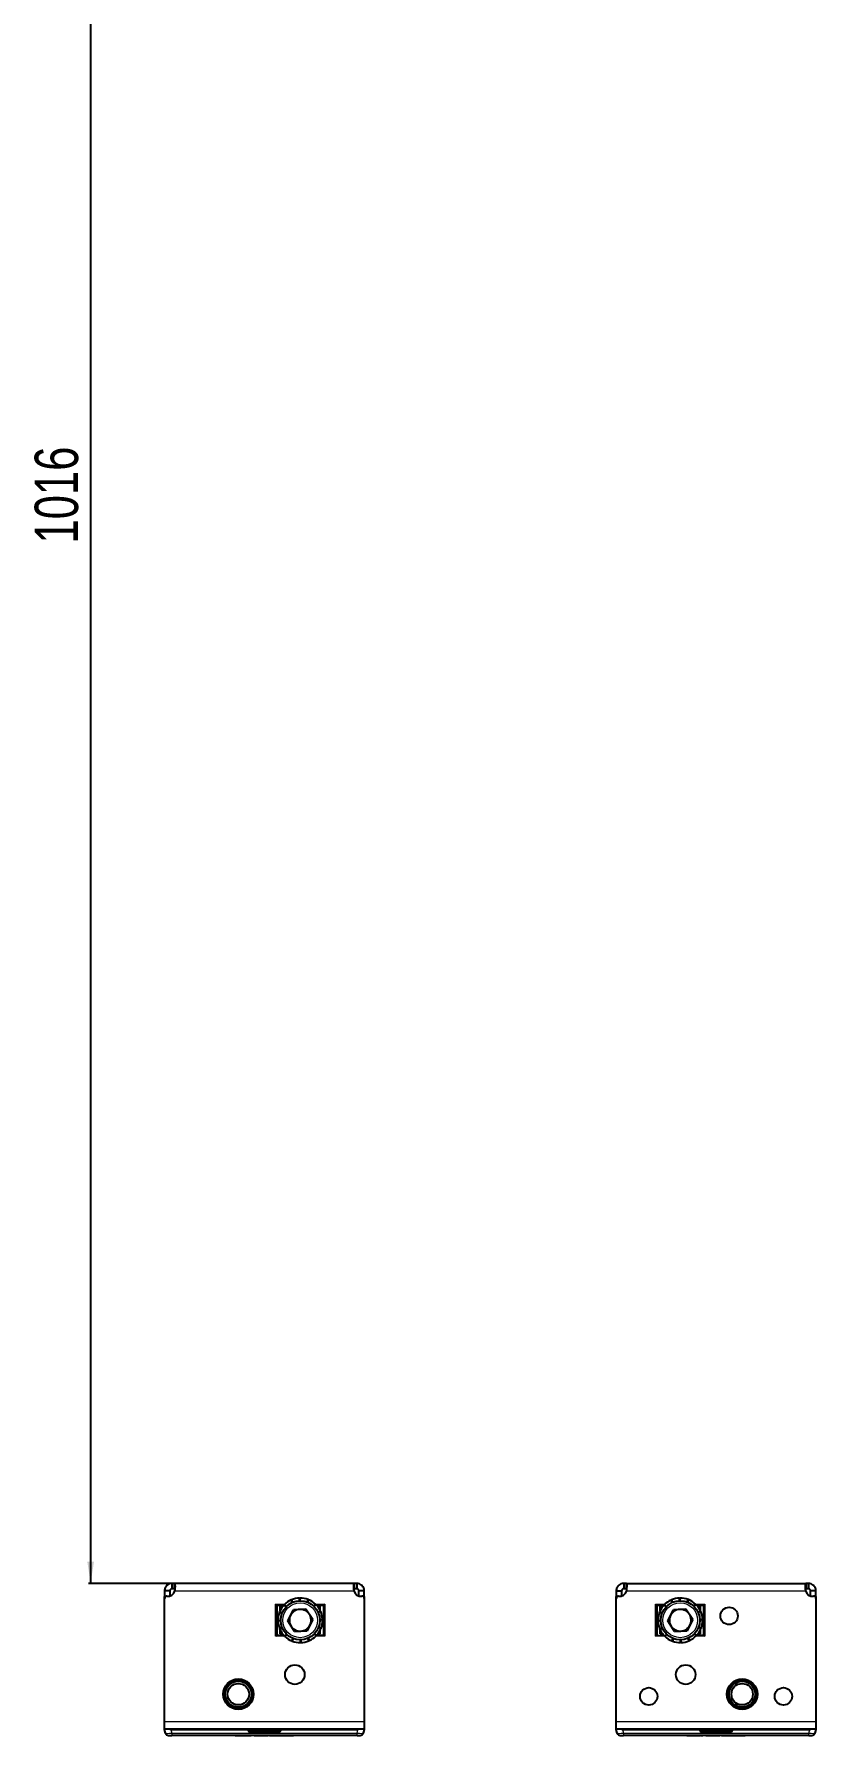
# Model space of a CAD drawing. Header units: millimetres. Extents: x 0 to 2112, y -1008 to 616.
# Drawn here: x 3 to 363, y -1008 to -225 of the extents above; entities that cross this region are included whole.
import ezdxf

# ---------------------------------------------------------------- set-up
doc = ezdxf.new("R2010")
doc.units = ezdxf.units.MM
doc.layers.add('FORMAT', color=7, linetype='Continuous')
doc.styles.add('SLDTEXTSTYLE0', font='TXT', dxfattribs={"width": 0.75})
doc.dimstyles.new('SLDDIMSTYLE0', dxfattribs={"dimtxt": 20, "dimasz": 10, "dimexe": 0, "dimexo": 0.0625, "dimgap": 5, "dimtad": 2, "dimdec": 1, "dimrnd": 1e-09, "dimzin": 12, "dimdsep": 46, "dimtxsty": 'SLDTEXTSTYLE0', "dimsah": 1, "dimcen": 0.09, "dimadec": 0, "dimazin": 3, "dimtfac": 1, "dimtofl": 0, "dimtmove": 0, "dimatfit": 3, "dimfxl": 0, "dimfrac": 2, "dimtolj": 1, "dimtzin": 12, "dimarcsym": 0})

# ---------------------------------------------------------------- blocks, each defined once
blk = doc.blocks.new('_D_6')
at = {"layer": 'FORMAT'}
for p, q in [((67.96, 77.96), (28.38, 77.96)), ((29.38, 77.96), (29.38, -938.04)), ((67.96, -938.04), (28.38, -938.04))]:
    blk.add_line(p, q, dxfattribs=at)
for points in [[(29.38, 77.96), (27.84, 67.96), (30.92, 67.96)], [(29.38, -938.04), (30.92, -928.04), (27.84, -928.04)]]:
    blk.add_solid(points, dxfattribs=at)
at = {"layer": 'FORMAT', "insert": (3.6, -459.59), "char_height": 20, "attachment_point": 1, "rotation": 90, "style": 'SLDTEXTSTYLE0'}
blk.add_mtext('1016', dxfattribs=at)

msp = doc.modelspace()

# ---------------------------------------------------------------- linework, layer by layer
at = {"color": 7, "linetype": 'Continuous', "lineweight": 25}
for p, q in [((66.89, -940.54), (66.89, -938.04)), ((67.97, -938.04), (66.89, -938.04)), ((67.97, -940.54), (67.97, -938.04)), ((150.8, -938.04), (67.97, -938.04)), ((150.8, -938.04), (150.8, -940.54)), ((151.89, -938.04), (150.8, -938.04)), ((151.89, -938.04), (151.89, -940.54)), ((274.89, -938.04), (274.89, -940.54)), ((275.97, -938.04), (274.89, -938.04)), ((275.97, -938.04), (358.8, -938.04)), ((275.97, -938.04), (275.97, -940.54)), ((358.8, -938.04), (358.8, -940.54)), ((359.89, -938.04), (358.8, -938.04)), ((359.89, -938.04), (359.89, -940.54)), ((65.89, -941.54), (63.39, -941.54)), ((63.39, -941.54), (63.39, -944.04)), ((63.39, -944.94), (63.39, -944.04)), ((63.39, -1001.54), (63.39, -944.94)), ((65.89, -941.54), (65.89, -943.82)), ((67.97, -940.54), (66.89, -940.54)), ((122.2, -946.83), (121.69, -945.69)), ((121.92, -945.59), (122.31, -946.78)), ((125.62, -946.04), (125.58, -944.79)), ((125.83, -944.79), (125.75, -946.04)), ((129.08, -946.63), (129.53, -945.46)), ((129.76, -945.55), (129.2, -946.67)), ((151.89, -940.54), (150.8, -940.54)), ((155.39, -941.54), (152.89, -941.54)), ((152.89, -943.82), (152.89, -941.54)), ((155.39, -944.04), (155.39, -941.54)), ((155.39, -944.04), (155.39, -944.94)), ((155.39, -944.94), (155.39, -1001.54)), ((271.39, -941.54), (273.89, -941.54)), ((271.39, -941.54), (271.39, -944.04)), ((271.39, -944.94), (271.39, -944.04)), ((271.39, -1001.54), (271.39, -944.94)), ((273.89, -941.54), (273.89, -943.82)), ((275.97, -940.54), (274.89, -940.54)), ((297.16, -946.85), (296.64, -945.71)), ((296.87, -945.61), (297.28, -946.8)), ((300.58, -946.04), (300.54, -944.8)), ((300.79, -944.79), (300.71, -946.04)), ((304.05, -946.61), (304.48, -945.44)), ((304.72, -945.53), (304.16, -946.66)), ((307.03, -948.46), (307.88, -947.55)), ((359.89, -940.54), (358.8, -940.54)), ((363.39, -941.54), (360.89, -941.54)), ((360.89, -943.82), (360.89, -941.54)), ((363.39, -944.04), (363.39, -941.54)), ((363.39, -944.04), (363.39, -944.94)), ((363.39, -944.94), (363.39, -1001.54)), ((114.89, -948.04), (114.54, -947.69)), ((114.89, -948.04), (114.89, -962.04)), ((118.4, -948.04), (114.89, -948.04)), ((115.24, -948.39), (114.89, -948.04)), ((115.64, -955.09), (116.89, -955.18)), ((116.89, -955.3), (115.64, -955.34)), ((117.47, -951.84), (116.3, -951.4)), ((116.4, -951.16), (117.52, -951.72)), ((117.8, -948.74), (116.64, -948.74)), ((116.64, -950.62), (116.64, -948.74)), ((119.34, -948.87), (118.43, -948.01)), ((118.54, -948.04), (118.46, -948.04)), ((118.6, -947.83), (119.42, -948.77)), ((118.89, -948.29), (118.89, -948.44)), ((119.47, -948.73), (118.89, -948.4)), ((119.46, -948.74), (119.2, -948.74)), ((120.12, -955.34), (122.74, -950.2)), ((123.27, -960.18), (120.12, -955.34)), ((128.51, -949.89), (122.74, -950.2)), ((131.65, -954.74), (128.51, -949.89)), ((131.65, -954.74), (129.03, -959.88)), ((132.06, -948.49), (132.92, -947.58)), ((133.1, -947.75), (132.15, -948.58)), ((133.37, -948.04), (136.89, -948.04)), ((135.14, -948.74), (133.97, -948.74)), ((134.1, -951.35), (135.24, -950.84)), ((135.34, -951.07), (134.15, -951.47)), ((134.88, -954.77), (136.13, -954.74)), ((136.14, -954.99), (134.88, -954.9)), ((135.14, -950.62), (135.14, -948.74)), ((136.89, -948.04), (136.54, -948.39)), ((137.24, -947.69), (136.89, -948.04)), ((136.89, -948.04), (136.89, -962.04)), ((289.54, -947.69), (289.89, -948.04)), ((289.89, -962.04), (289.89, -948.04)), ((289.89, -948.04), (293.4, -948.04)), ((289.89, -948.04), (290.24, -948.39)), ((290.64, -955.14), (291.89, -955.22)), ((291.89, -955.35), (290.64, -955.39)), ((292.46, -951.88), (291.29, -951.44)), ((291.38, -951.21), (292.5, -951.76)), ((291.64, -950.62), (291.64, -948.74)), ((292.8, -948.74), (291.64, -948.74)), ((294.31, -948.9), (293.4, -948.04)), ((293.57, -947.86), (294.4, -948.8)), ((293.89, -948.29), (293.89, -948.5)), ((294.46, -948.74), (294.14, -948.74)), ((295.12, -955.36), (297.73, -950.21)), ((298.28, -960.19), (295.12, -955.36)), ((303.49, -949.89), (297.73, -950.21)), ((306.65, -954.72), (303.49, -949.89)), ((306.65, -954.72), (304.04, -959.87)), ((308.06, -947.72), (307.12, -948.55)), ((311.89, -948.04), (308.37, -948.04)), ((310.14, -948.74), (308.97, -948.74)), ((309.08, -951.31), (310.22, -950.8)), ((310.32, -951.03), (309.13, -951.43)), ((309.88, -954.73), (311.13, -954.69)), ((311.14, -954.94), (309.88, -954.86)), ((310.14, -950.62), (310.14, -948.74)), ((311.54, -948.39), (311.89, -948.04)), ((311.89, -948.04), (312.24, -947.69)), ((311.89, -962.04), (311.89, -948.04)), ((114.89, -962.04), (114.54, -962.39)), ((115.24, -961.69), (114.89, -962.04)), ((114.89, -962.04), (118.4, -962.04)), ((116.44, -959.01), (117.63, -958.61)), ((117.68, -958.73), (116.54, -959.24)), ((116.64, -961.34), (116.64, -959.46)), ((116.64, -961.34), (117.8, -961.34)), ((118.67, -962.32), (119.62, -961.5)), ((119.71, -961.59), (118.85, -962.5)), ((123.27, -960.18), (129.03, -959.88)), ((132.3, -961.35), (132.89, -961.68)), ((132.31, -961.34), (132.57, -961.34)), ((133.17, -962.25), (132.35, -961.3)), ((132.43, -961.21), (133.34, -962.07)), ((132.89, -961.79), (132.89, -961.64)), ((133.31, -962.04), (133.24, -962.04)), ((136.89, -962.04), (133.37, -962.04)), ((133.97, -961.34), (135.14, -961.34)), ((135.38, -958.91), (134.25, -958.35)), ((134.3, -958.24), (135.47, -958.68)), ((135.14, -961.34), (135.14, -959.46)), ((136.89, -962.04), (136.54, -961.69)), ((137.24, -962.39), (136.89, -962.04)), ((289.54, -962.39), (289.89, -962.04)), ((289.89, -962.04), (293.4, -962.04)), ((291.45, -959.05), (292.64, -958.65)), ((292.69, -958.76), (291.56, -959.28)), ((291.64, -961.34), (291.64, -959.46)), ((291.64, -961.34), (292.8, -961.34)), ((293.71, -962.36), (294.65, -961.53)), ((294.74, -961.62), (293.89, -962.53)), ((298.28, -960.19), (304.04, -959.87)), ((304.61, -963.23), (305.13, -964.37)), ((307.31, -961.34), (307.63, -961.34)), ((308.2, -962.22), (307.38, -961.27)), ((307.46, -961.18), (308.38, -962.04)), ((307.89, -961.79), (307.89, -961.58)), ((308.37, -962.04), (311.89, -962.04)), ((308.97, -961.34), (310.14, -961.34)), ((310.39, -958.87), (309.27, -958.32)), ((309.31, -958.2), (310.48, -958.64)), ((310.14, -961.34), (310.14, -959.46)), ((311.54, -961.69), (311.89, -962.04)), ((311.89, -962.04), (312.24, -962.39)), ((122.01, -964.53), (122.57, -963.41)), ((122.69, -963.45), (122.24, -964.62)), ((125.94, -965.29), (126.03, -964.04)), ((126.15, -964.04), (126.19, -965.28)), ((129.86, -964.49), (129.46, -963.3)), ((129.57, -963.25), (130.09, -964.39)), ((297.06, -964.55), (297.61, -963.42)), ((297.73, -963.47), (297.29, -964.64)), ((300.99, -965.29), (301.07, -964.04)), ((301.19, -964.03), (301.23, -965.28)), ((304.9, -964.47), (304.5, -963.28)), ((63.39, -1005.04), (63.39, -1001.54)), ((155.39, -1001.54), (155.39, -1005.04)), ((271.39, -1005.04), (271.39, -1001.54)), ((363.39, -1001.54), (363.39, -1005.04)), ((63.39, -1005.24), (63.39, -1005.04)), ((63.39, -1005.04), (155.39, -1005.04)), ((63.84, -1006.93), (63.39, -1005.24)), ((65.29, -1008.04), (66.74, -1008.04)), ((66.28, -1005.24), (101.89, -1005.24)), ((152.04, -1008.04), (66.74, -1008.04)), ((95.96, -1008.24), (95.96, -1008.04)), ((101.64, -1008.24), (96.39, -1008.24)), ((101.89, -1005.04), (101.89, -1005.24)), ((101.89, -1005.24), (101.89, -1005.74)), ((102.07, -1008.24), (102.07, -1008.04)), ((102.39, -1006.24), (116.39, -1006.24)), ((103.31, -1008.24), (103.31, -1008.04)), ((103.56, -1008.24), (103.56, -1008.04)), ((104.7, -1008.24), (104.7, -1008.04)), ((107.53, -1008.24), (104.7, -1008.24)), ((111, -1008.26), (111, -1008.04)), ((111.81, -1008.24), (111.81, -1008.04)), ((113.3, -1008.24), (111.81, -1008.24)), ((113.3, -1008.24), (113.3, -1008.04)), ((115.97, -1008.24), (113.3, -1008.24)), ((115.97, -1008.24), (115.97, -1008.04)), ((117.1, -1008.24), (115.97, -1008.24)), ((116.89, -1005.04), (116.89, -1005.24)), ((116.89, -1005.74), (116.89, -1005.24)), ((116.89, -1005.24), (152.49, -1005.24)), ((117.1, -1008.24), (117.1, -1008.04)), ((117.16, -1008.24), (117.1, -1008.24)), ((122.81, -1008.24), (122.81, -1008.04)), ((152.04, -1008.04), (153.48, -1008.04)), ((155.39, -1005.24), (154.93, -1006.93)), ((155.39, -1005.04), (155.39, -1005.24)), ((271.39, -1005.24), (271.39, -1005.04)), ((271.39, -1005.04), (363.39, -1005.04)), ((271.84, -1006.93), (271.39, -1005.24)), ((273.29, -1008.04), (274.74, -1008.04)), ((274.28, -1005.24), (309.89, -1005.24)), ((360.04, -1008.04), (274.74, -1008.04)), ((303.96, -1008.24), (303.96, -1008.04)), ((309.64, -1008.24), (304.39, -1008.24)), ((309.89, -1005.04), (309.89, -1005.24)), ((309.89, -1005.24), (309.89, -1005.74)), ((310.07, -1008.24), (310.07, -1008.04)), ((310.39, -1006.24), (324.39, -1006.24)), ((311.31, -1008.24), (311.31, -1008.04)), ((311.56, -1008.24), (311.56, -1008.04)), ((312.7, -1008.24), (312.7, -1008.04)), ((315.53, -1008.24), (312.7, -1008.24)), ((319, -1008.26), (319, -1008.04)), ((319.81, -1008.24), (319.81, -1008.04)), ((321.3, -1008.24), (319.81, -1008.24)), ((321.3, -1008.24), (321.3, -1008.04)), ((323.97, -1008.24), (321.3, -1008.24)), ((323.97, -1008.24), (323.97, -1008.04)), ((325.1, -1008.24), (323.97, -1008.24)), ((324.89, -1005.04), (324.89, -1005.24)), ((324.89, -1005.74), (324.89, -1005.24)), ((324.89, -1005.24), (360.49, -1005.24)), ((325.1, -1008.24), (325.1, -1008.04)), ((325.16, -1008.24), (325.1, -1008.24)), ((330.81, -1008.24), (330.81, -1008.04)), ((360.04, -1008.04), (361.48, -1008.04)), ((363.39, -1005.24), (362.93, -1006.93)), ((363.39, -1005.04), (363.39, -1005.24))]:
    msp.add_line(p, q, dxfattribs=at)
at = {"color": 8, "linetype": 'Continuous', "lineweight": 18}
for p, q in [((63.39, -944.04), (63.95, -944.04)), ((68.22, -941.54), (150.55, -941.54)), ((154.83, -944.04), (155.39, -944.04)), ((271.39, -944.04), (271.95, -944.04)), ((276.22, -941.54), (358.55, -941.54)), ((362.83, -944.04), (363.39, -944.04)), ((114.54, -947.69), (118.74, -947.69)), ((114.54, -962.39), (114.54, -947.69)), ((118.09, -948.39), (115.24, -948.39)), ((115.24, -948.39), (115.24, -961.69)), ((132.82, -947.69), (137.24, -947.69)), ((136.54, -948.39), (133.69, -948.39)), ((136.54, -961.69), (136.54, -948.39)), ((137.24, -947.69), (137.24, -962.39)), ((289.54, -947.69), (293.74, -947.69)), ((289.54, -962.39), (289.54, -947.69)), ((293.09, -948.39), (290.24, -948.39)), ((290.24, -948.39), (290.24, -962.04)), ((307.75, -947.69), (312.24, -947.69)), ((311.54, -948.39), (308.69, -948.39)), ((311.54, -961.69), (311.54, -948.39)), ((312.24, -947.69), (312.24, -962.39)), ((118.96, -962.39), (114.54, -962.39)), ((115.24, -961.69), (118.09, -961.69)), ((137.24, -962.39), (133.03, -962.39)), ((133.69, -961.69), (136.54, -961.69)), ((294.02, -962.39), (289.54, -962.39)), ((312.24, -962.39), (308.03, -962.39)), ((308.69, -961.69), (311.54, -961.69)), ((63.39, -1001.54), (155.39, -1001.54)), ((271.39, -1001.54), (363.39, -1001.54)), ((66.28, -1005.24), (66.74, -1006.93)), ((66.74, -1006.93), (152.04, -1006.93)), ((66.74, -1006.93), (66.74, -1008.04)), ((96.39, -1008.24), (96.39, -1008.04)), ((101.64, -1008.24), (101.64, -1008.04)), ((102.39, -1005.74), (101.89, -1005.74)), ((102.39, -1005.04), (102.39, -1005.74)), ((102.39, -1005.74), (102.39, -1006.24)), ((102.39, -1005.74), (116.39, -1005.74)), ((107.53, -1008.24), (107.53, -1008.04)), ((109.89, -1008.24), (109.89, -1008.04)), ((116.39, -1005.74), (116.39, -1005.04)), ((116.39, -1005.74), (116.89, -1005.74)), ((116.39, -1005.74), (116.39, -1006.24)), ((120.7, -1008.24), (120.7, -1008.04)), ((152.04, -1006.93), (152.49, -1005.24)), ((152.04, -1008.04), (152.04, -1006.93)), ((274.28, -1005.24), (274.74, -1006.93)), ((274.74, -1006.93), (360.04, -1006.93)), ((274.74, -1006.93), (274.74, -1008.04)), ((304.39, -1008.24), (304.39, -1008.04)), ((309.64, -1008.24), (309.64, -1008.04)), ((310.39, -1005.74), (309.89, -1005.74)), ((310.39, -1005.04), (310.39, -1005.74)), ((310.39, -1005.74), (310.39, -1006.24)), ((310.39, -1005.74), (324.39, -1005.74)), ((315.53, -1008.24), (315.53, -1008.04)), ((317.89, -1008.24), (317.89, -1008.04)), ((324.39, -1005.74), (324.39, -1005.04)), ((324.39, -1005.74), (324.89, -1005.74)), ((324.39, -1005.74), (324.39, -1006.24)), ((328.7, -1008.24), (328.7, -1008.04)), ((360.04, -1006.93), (360.49, -1005.24)), ((360.04, -1008.04), (360.04, -1006.93))]:
    msp.add_line(p, q, dxfattribs=at)
at = {"color": 7, "linetype": 'Continuous', "lineweight": 25}
for centre, radius in [((125.89, -955.04), 9), ((300.89, -955.04), 9), ((323.39, -953.04), 4), ((123.39, -980.04), 4.5), ((303.39, -980.04), 4.5), ((97.39, -989.04), 7), ((97.39, -989.04), 6.5), ((97.39, -989.04), 6), ((97.39, -989.04), 4.93), ((286.39, -990.04), 4), ((329.39, -989.04), 7), ((329.39, -989.04), 6.5), ((329.39, -989.04), 6), ((329.39, -989.04), 4.93), ((348.39, -990.04), 4)]:
    msp.add_circle(centre, radius, dxfattribs=at)
at = {"color": 8, "linetype": 'Continuous', "lineweight": 18}
for centre, radius in [((125.89, -955.04), 8), ((300.89, -955.04), 8), ((97.39, -989.04), 6.25), ((329.39, -989.04), 6.25)]:
    msp.add_circle(centre, radius, dxfattribs=at)
at = {"color": 7, "linetype": 'Continuous', "lineweight": 25}
for centre, radius, start, end in [((64.39, -944.94), 1, 83.62063, 180), ((64.89, -940.47), 3.5, 263.62063, 342.17471), ((125.89, -955.04), 10.25, 114.18676, 135.29086), ((125.89, -955.04), 10.25, 91.68676, 112.79086), ((125.89, -955.04), 10.25, 69.18676, 90.29086), ((125.89, -955.04), 10.25, 46.68676, 67.79086), ((153.89, -940.47), 3.5, 197.82529, 276.37937), ((154.39, -944.94), 1, 360, 96.37937), ((272.39, -944.94), 1, 83.62063, 180), ((272.89, -940.47), 3.5, 263.62063, 342.17471), ((300.89, -955.04), 10.25, 114.45052, 135.55461), ((300.89, -955.04), 10.25, 91.95052, 113.05461), ((300.89, -955.04), 10.25, 69.45052, 90.55461), ((300.89, -955.04), 10.25, 46.95052, 68.05461), ((361.89, -940.47), 3.5, 197.82529, 276.37937), ((362.39, -944.94), 1, 360, 96.37937), ((125.89, -955.04), 10.25, 159.18676, 180.29086), ((125.89, -955.04), 10.25, 181.68676, 202.79086), ((125.89, -955.04), 10.25, 136.68676, 157.79086), ((125.89, -955.04), 5, 153.0175, 213.0175), ((125.89, -955.04), 5, 93.0175, 153.0175), ((125.89, -955.04), 5, 33.0175, 93.0175), ((125.89, -955.04), 5, 333.0175, 33.0175), ((125.89, -955.04), 10.25, 24.18676, 45.29086), ((125.89, -955.04), 10.25, 1.68676, 22.79086), ((125.89, -955.04), 10.25, 339.18676, 0.29086), ((300.89, -955.04), 10.25, 159.45052, 180.55461), ((300.89, -955.04), 10.25, 181.95052, 203.05461), ((300.89, -955.04), 10.25, 136.95052, 158.05461), ((300.89, -955.04), 5, 153.14553, 213.14553), ((300.89, -955.04), 5, 93.14553, 153.14553), ((300.89, -955.04), 5, 33.14553, 93.14553), ((300.89, -955.04), 5, 333.14553, 33.14553), ((300.89, -955.04), 10.25, 24.45052, 45.55461), ((300.89, -955.04), 10.25, 1.95052, 23.05461), ((300.89, -955.04), 10.25, 339.45052, 0.55461), ((125.89, -955.04), 10.25, 204.18676, 225.29086), ((125.89, -955.04), 10.25, 226.68676, 247.79086), ((125.89, -955.04), 5, 213.0175, 273.0175), ((125.89, -955.04), 5, 273.0175, 333.0175), ((125.89, -955.04), 10.25, 294.18676, 315.29086), ((125.89, -955.04), 10.25, 316.68676, 337.79086), ((300.89, -955.04), 10.25, 204.45052, 225.55461), ((300.89, -955.04), 10.25, 226.95052, 248.05461), ((300.89, -955.04), 5, 213.14553, 273.14553), ((300.89, -955.04), 5, 273.14553, 333.14553), ((300.89, -955.04), 10.25, 294.45052, 315.55461), ((300.89, -955.04), 10.25, 316.95052, 338.05461), ((125.89, -955.04), 10.25, 249.18676, 270.29086), ((125.89, -955.04), 10.25, 271.68676, 292.79086), ((300.89, -955.04), 10.25, 249.45052, 270.55461), ((300.89, -955.04), 10.25, 271.95052, 293.05461), ((65.29, -1006.54), 1.5, 195, 270), ((102.39, -1005.74), 0.5, 180, 270), ((116.39, -1005.74), 0.5, 270, 0), ((153.48, -1006.54), 1.5, 270, 345), ((273.29, -1006.54), 1.5, 195, 270), ((310.39, -1005.74), 0.5, 180, 270), ((324.39, -1005.74), 0.5, 270, 0), ((361.48, -1006.54), 1.5, 270, 345)]:
    msp.add_arc(centre, radius, start, end, dxfattribs=at)
at = {"color": 8, "linetype": 'Continuous', "lineweight": 18}
for centre, major_axis, start_param, end_param in [((66.84, -1006.54), (3, 0.38), 3.158333, 4.662092), ((151.93, -1006.54), (3, -0.38), 4.762686, 6.266445), ((274.84, -1006.54), (3, 0.38), 3.158333, 4.662092), ((359.93, -1006.54), (3, -0.38), 4.762686, 6.266445)]:
    msp.add_ellipse(centre, major_axis=major_axis, ratio=0.123038, start_param=start_param, end_param=end_param, dxfattribs=at)
at = {"color": 7, "linetype": 'Continuous', "lineweight": 25}
for centre, major_axis, start_param, end_param in [((63.39, -993.65), (3.1, -11.57), 6.030113, 6.216148), ((155.39, -993.65), (-3.1, -11.57), 0.067037, 0.253072), ((271.39, -993.65), (3.1, -11.57), 6.030113, 6.216148), ((363.39, -993.65), (-3.1, -11.57), 0.067037, 0.253072)]:
    msp.add_ellipse(centre, major_axis=major_axis, ratio=0.250563, start_param=start_param, end_param=end_param, dxfattribs=at)
for points, knots in [([(66.89, -938.04), (66.43, -938.09), (65.62, -938.18), (64.71, -938.75), (64.12, -939.35), (63.72, -939.98), (63.44, -940.72), (63.4, -941.26), (63.39, -941.54)], [0, 0, 0, 0, 0.254149, 0.448213, 0.574908, 0.708872, 0.850468, 1, 1, 1, 1]), ([(68.22, -941.54), (68.25, -941.24), (68.3, -940.69), (68.37, -939.79), (68.4, -938.91), (68.26, -938.18), (68.07, -938.09), (67.97, -938.04)], [0, 0, 0, 0, 0.16069, 0.301312, 0.521951, 0.753573, 1, 1, 1, 1]), ([(150.8, -938.04), (150.75, -938.06), (150.65, -938.09), (150.5, -938.37), (150.4, -938.83), (150.38, -939.46), (150.4, -940.08), (150.46, -940.78), (150.52, -941.28), (150.55, -941.54)], [0, 0, 0, 0, 0.144067, 0.271276, 0.474907, 0.597997, 0.726338, 0.860245, 1, 1, 1, 1]), ([(155.39, -941.54), (155.36, -941.22), (155.31, -940.63), (154.92, -939.69), (154.2, -938.82), (153.11, -938.16), (152.3, -938.08), (151.89, -938.04)], [0, 0, 0, 0, 0.17084, 0.319217, 0.548103, 0.767822, 1, 1, 1, 1]), ([(274.89, -938.04), (274.43, -938.09), (273.62, -938.18), (272.71, -938.75), (272.12, -939.35), (271.72, -939.98), (271.44, -940.72), (271.4, -941.26), (271.39, -941.54)], [0, 0, 0, 0, 0.2541487, 0.4482127, 0.5749082, 0.7088724, 0.8504677, 1, 1, 1, 1]), ([(276.22, -941.54), (276.25, -941.24), (276.3, -940.69), (276.37, -939.79), (276.4, -938.91), (276.26, -938.18), (276.07, -938.09), (275.97, -938.04)], [0, 0, 0, 0, 0.16069, 0.301312, 0.521951, 0.753573, 1, 1, 1, 1]), ([(358.8, -938.04), (358.75, -938.06), (358.65, -938.09), (358.5, -938.37), (358.4, -938.83), (358.38, -939.46), (358.4, -940.08), (358.46, -940.78), (358.52, -941.28), (358.55, -941.54)], [0, 0, 0, 0, 0.144067, 0.271276, 0.474907, 0.597997, 0.726338, 0.860245, 1, 1, 1, 1]), ([(363.39, -941.54), (363.36, -941.22), (363.31, -940.63), (362.92, -939.69), (362.2, -938.82), (361.11, -938.16), (360.3, -938.08), (359.89, -938.04)], [0, 0, 0, 0, 0.1708405, 0.3192172, 0.5481031, 0.7678223, 1, 1, 1, 1]), ([(66.89, -940.54), (66.76, -940.55), (66.55, -940.57), (66.28, -940.73), (66.1, -940.91), (65.98, -941.09), (65.9, -941.31), (65.89, -941.46), (65.89, -941.54)], [0, 0, 0, 0, 0.296302, 0.497469, 0.615497, 0.73607, 0.863114, 1, 1, 1, 1]), ([(121.69, -945.69), (121.72, -945.67), (121.78, -945.65), (121.86, -945.61), (121.9, -945.6), (121.92, -945.59)], [0, 0, 0, 0, 0.499981, 0.749988, 1, 1, 1, 1]), ([(125.58, -944.79), (125.63, -944.79), (125.69, -944.79), (125.77, -944.79), (125.81, -944.79), (125.83, -944.79)], [0, 0, 0, 0, 0.499981, 0.749988, 1, 1, 1, 1]), ([(129.53, -945.46), (129.57, -945.47), (129.63, -945.5), (129.7, -945.53), (129.74, -945.54), (129.76, -945.55)], [0, 0, 0, 0, 0.499981, 0.749988, 1, 1, 1, 1]), ([(152.89, -941.54), (152.88, -941.45), (152.87, -941.28), (152.77, -941.06), (152.66, -940.89), (152.53, -940.77), (152.39, -940.67), (152.16, -940.56), (152, -940.55), (151.89, -940.54)], [0, 0, 0, 0, 0.154359, 0.287283, 0.400435, 0.496544, 0.604314, 0.723151, 1, 1, 1, 1]), ([(274.89, -940.54), (274.76, -940.55), (274.55, -940.57), (274.28, -940.73), (274.1, -940.91), (273.98, -941.09), (273.9, -941.31), (273.89, -941.46), (273.89, -941.54)], [0, 0, 0, 0, 0.296302, 0.497469, 0.615497, 0.73607, 0.863114, 1, 1, 1, 1]), ([(296.64, -945.71), (296.68, -945.69), (296.74, -945.67), (296.81, -945.63), (296.85, -945.62), (296.87, -945.61)], [0, 0, 0, 0, 0.499981, 0.749988, 1, 1, 1, 1]), ([(300.54, -944.8), (300.58, -944.79), (300.64, -944.79), (300.72, -944.79), (300.77, -944.79), (300.79, -944.79)], [0, 0, 0, 0, 0.499981, 0.749988, 1, 1, 1, 1]), ([(304.48, -945.44), (304.52, -945.46), (304.58, -945.48), (304.66, -945.51), (304.7, -945.52), (304.72, -945.53)], [0, 0, 0, 0, 0.499981, 0.749988, 1, 1, 1, 1]), ([(307.88, -947.55), (307.91, -947.58), (307.96, -947.62), (308.02, -947.68), (308.05, -947.71), (308.06, -947.72)], [0, 0, 0, 0, 0.499981, 0.749988, 1, 1, 1, 1]), ([(360.89, -941.54), (360.88, -941.45), (360.87, -941.28), (360.77, -941.06), (360.66, -940.89), (360.53, -940.77), (360.39, -940.67), (360.16, -940.56), (360, -940.55), (359.89, -940.54)], [0, 0, 0, 0, 0.154359, 0.287283, 0.400435, 0.496544, 0.604314, 0.723151, 1, 1, 1, 1]), ([(115.64, -955.34), (115.64, -955.3), (115.64, -955.24), (115.64, -955.15), (115.64, -955.11), (115.64, -955.09)], [0, 0, 0, 0, 0.499981, 0.749988, 1, 1, 1, 1]), ([(116.3, -951.4), (116.32, -951.36), (116.34, -951.3), (116.37, -951.22), (116.39, -951.18), (116.4, -951.16)], [0, 0, 0, 0, 0.499981, 0.749988, 1, 1, 1, 1]), ([(118.43, -948.01), (118.46, -947.98), (118.5, -947.93), (118.56, -947.87), (118.59, -947.84), (118.6, -947.83)], [0, 0, 0, 0, 0.4999808, 0.7499881, 1, 1, 1, 1]), ([(132.92, -947.58), (132.95, -947.61), (132.99, -947.65), (133.05, -947.71), (133.08, -947.74), (133.1, -947.75)], [0, 0, 0, 0, 0.4999808, 0.7499881, 1, 1, 1, 1]), ([(135.24, -950.84), (135.25, -950.88), (135.28, -950.93), (135.31, -951.01), (135.33, -951.05), (135.34, -951.07)], [0, 0, 0, 0, 0.499981, 0.749988, 1, 1, 1, 1]), ([(136.13, -954.74), (136.13, -954.78), (136.13, -954.84), (136.14, -954.92), (136.14, -954.97), (136.14, -954.99)], [0, 0, 0, 0, 0.499981, 0.749988, 1, 1, 1, 1]), ([(290.64, -955.39), (290.64, -955.35), (290.64, -955.28), (290.64, -955.2), (290.64, -955.16), (290.64, -955.14)], [0, 0, 0, 0, 0.499981, 0.749988, 1, 1, 1, 1]), ([(291.29, -951.44), (291.3, -951.4), (291.32, -951.34), (291.36, -951.27), (291.37, -951.23), (291.38, -951.21)], [0, 0, 0, 0, 0.499981, 0.749988, 1, 1, 1, 1]), ([(293.4, -948.04), (293.42, -948.01), (293.47, -947.97), (293.52, -947.91), (293.55, -947.88), (293.57, -947.86)], [0, 0, 0, 0, 0.4999808, 0.7499881, 1, 1, 1, 1]), ([(310.22, -950.8), (310.23, -950.83), (310.26, -950.89), (310.29, -950.97), (310.31, -951.01), (310.32, -951.03)], [0, 0, 0, 0, 0.499981, 0.749988, 1, 1, 1, 1]), ([(311.13, -954.69), (311.13, -954.73), (311.13, -954.79), (311.13, -954.88), (311.14, -954.92), (311.14, -954.94)], [0, 0, 0, 0, 0.499981, 0.749988, 1, 1, 1, 1]), ([(116.54, -959.24), (116.52, -959.2), (116.49, -959.14), (116.46, -959.07), (116.44, -959.03), (116.44, -959.01)], [0, 0, 0, 0, 0.499981, 0.749988, 1, 1, 1, 1]), ([(118.85, -962.5), (118.82, -962.47), (118.78, -962.43), (118.72, -962.37), (118.69, -962.34), (118.67, -962.32)], [0, 0, 0, 0, 0.499981, 0.749988, 1, 1, 1, 1]), ([(133.34, -962.07), (133.32, -962.1), (133.27, -962.15), (133.21, -962.21), (133.19, -962.24), (133.17, -962.25)], [0, 0, 0, 0, 0.499981, 0.749988, 1, 1, 1, 1]), ([(135.47, -958.68), (135.45, -958.72), (135.43, -958.78), (135.4, -958.86), (135.38, -958.89), (135.38, -958.91)], [0, 0, 0, 0, 0.499981, 0.749988, 1, 1, 1, 1]), ([(291.56, -959.28), (291.54, -959.24), (291.51, -959.19), (291.48, -959.11), (291.46, -959.07), (291.45, -959.05)], [0, 0, 0, 0, 0.499981, 0.749988, 1, 1, 1, 1]), ([(293.89, -962.53), (293.86, -962.5), (293.81, -962.46), (293.75, -962.4), (293.72, -962.37), (293.71, -962.36)], [0, 0, 0, 0, 0.499981, 0.749988, 1, 1, 1, 1]), ([(308.38, -962.04), (308.35, -962.07), (308.3, -962.11), (308.25, -962.17), (308.22, -962.2), (308.2, -962.22)], [0, 0, 0, 0, 0.499981, 0.749988, 1, 1, 1, 1]), ([(310.48, -958.64), (310.47, -958.68), (310.45, -958.73), (310.42, -958.81), (310.4, -958.85), (310.39, -958.87)], [0, 0, 0, 0, 0.499981, 0.749988, 1, 1, 1, 1]), ([(122.24, -964.62), (122.2, -964.61), (122.15, -964.58), (122.07, -964.55), (122.03, -964.54), (122.01, -964.53)], [0, 0, 0, 0, 0.499981, 0.749988, 1, 1, 1, 1]), ([(126.19, -965.28), (126.15, -965.29), (126.08, -965.29), (126, -965.29), (125.96, -965.29), (125.94, -965.29)], [0, 0, 0, 0, 0.499981, 0.749988, 1, 1, 1, 1]), ([(130.09, -964.39), (130.05, -964.41), (129.99, -964.43), (129.91, -964.46), (129.88, -964.48), (129.86, -964.49)], [0, 0, 0, 0, 0.499981, 0.749988, 1, 1, 1, 1]), ([(297.29, -964.64), (297.25, -964.62), (297.19, -964.6), (297.11, -964.57), (297.07, -964.55), (297.06, -964.55)], [0, 0, 0, 0, 0.499981, 0.749988, 1, 1, 1, 1]), ([(301.23, -965.28), (301.19, -965.28), (301.13, -965.29), (301.05, -965.29), (301.01, -965.29), (300.99, -965.29)], [0, 0, 0, 0, 0.499981, 0.749988, 1, 1, 1, 1]), ([(305.13, -964.37), (305.09, -964.39), (305.03, -964.41), (304.96, -964.45), (304.92, -964.46), (304.9, -964.47)], [0, 0, 0, 0, 0.499981, 0.749988, 1, 1, 1, 1]), ([(96.39, -1008.24), (96.33, -1008.24), (96.2, -1008.24), (96.06, -1008.24), (95.97, -1008.24), (95.96, -1008.24), (95.96, -1008.24)], [0, 0, 0, 0, 0.2813032, 0.555629, 0.7738783, 1, 1, 1, 1]), ([(102.07, -1008.24), (102.06, -1008.24), (102.05, -1008.24), (101.93, -1008.24), (101.79, -1008.24), (101.69, -1008.24), (101.64, -1008.24)], [0, 0, 0, 0, 0.285248, 0.560563, 0.777151, 1, 1, 1, 1]), ([(103.31, -1008.24), (103.26, -1008.24), (103.15, -1008.24), (102.85, -1008.24), (102.56, -1008.24), (102.36, -1008.24), (102.29, -1008.24)], [0, 0, 0, 0, 0.255277, 0.538303, 0.854078, 1, 1, 1, 1]), ([(103.13, -1008.24), (103.02, -1008.24), (102.77, -1008.24), (102.47, -1008.24), (102.29, -1008.24), (102.29, -1008.24)], [0, 0, 0, 0, 0.4662494, 0.9973384, 1, 1, 1, 1]), ([(109.89, -1008.24), (109.74, -1008.24), (109.38, -1008.24), (108.58, -1008.24), (107.94, -1008.24), (107.53, -1008.24)], [0, 0, 0, 0, 0.216742, 0.489643, 1, 1, 1, 1]), ([(110.98, -1008.24), (110.99, -1008.24), (111.02, -1008.24), (110.86, -1008.24), (110.49, -1008.24), (110.1, -1008.24), (109.89, -1008.24)], [0, 0, 0, 0, 0.061615, 0.333035, 0.637399, 1, 1, 1, 1]), ([(120.7, -1008.24), (120.2, -1008.24), (119.27, -1008.24), (118.07, -1008.24), (117.35, -1008.24), (117.17, -1008.24), (117.16, -1008.24)], [0, 0, 0, 0, 0.381983, 0.713352, 0.984017, 1, 1, 1, 1]), ([(122.81, -1008.24), (122.44, -1008.24), (121.75, -1008.24), (121.04, -1008.24), (120.7, -1008.24)], [0, 0, 0, 0, 0.5368, 1, 1, 1, 1]), ([(304.39, -1008.24), (304.33, -1008.24), (304.2, -1008.24), (304.06, -1008.24), (303.97, -1008.24), (303.96, -1008.24), (303.96, -1008.24)], [0, 0, 0, 0, 0.281303, 0.555629, 0.773878, 1, 1, 1, 1]), ([(310.07, -1008.24), (310.06, -1008.24), (310.05, -1008.24), (309.93, -1008.24), (309.79, -1008.24), (309.69, -1008.24), (309.64, -1008.24)], [0, 0, 0, 0, 0.285248, 0.560563, 0.777151, 1, 1, 1, 1]), ([(311.31, -1008.24), (311.26, -1008.24), (311.15, -1008.24), (310.85, -1008.24), (310.56, -1008.24), (310.36, -1008.24), (310.29, -1008.24)], [0, 0, 0, 0, 0.255277, 0.538303, 0.854078, 1, 1, 1, 1]), ([(311.13, -1008.24), (311.02, -1008.24), (310.77, -1008.24), (310.47, -1008.24), (310.29, -1008.24), (310.29, -1008.24)], [0, 0, 0, 0, 0.466249, 0.997338, 1, 1, 1, 1]), ([(317.89, -1008.24), (317.74, -1008.24), (317.38, -1008.24), (316.58, -1008.24), (315.94, -1008.24), (315.53, -1008.24)], [0, 0, 0, 0, 0.2167419, 0.4896426, 1, 1, 1, 1]), ([(318.98, -1008.24), (318.99, -1008.24), (319.02, -1008.24), (318.86, -1008.24), (318.49, -1008.24), (318.1, -1008.24), (317.89, -1008.24)], [0, 0, 0, 0, 0.061615, 0.333035, 0.637399, 1, 1, 1, 1]), ([(328.7, -1008.24), (328.2, -1008.24), (327.27, -1008.24), (326.07, -1008.24), (325.35, -1008.24), (325.17, -1008.24), (325.16, -1008.24)], [0, 0, 0, 0, 0.381983, 0.713352, 0.984017, 1, 1, 1, 1]), ([(330.81, -1008.24), (330.44, -1008.24), (329.75, -1008.24), (329.04, -1008.24), (328.7, -1008.24)], [0, 0, 0, 0, 0.5368, 1, 1, 1, 1])]:
    msp.add_open_spline(points, degree=3, knots=knots, dxfattribs=at)

# ---------------------------------------------------------------- dimensions: what is measured, and where the dimension line sits
at = {"layer": 'FORMAT'}
dim = msp.add_linear_dim(base=(29.38, -938.04), p1=(67.97, 77.96), p2=(67.97, -938.04), angle=90, dimstyle='SLDDIMSTYLE0', dxfattribs=at)
dim.commit()
dim.dimension.update_dxf_attribs({"geometry": '_D_6', "text_midpoint": (29.38, -430.04), "dimtype": 160})

doc.saveas('drawing.dxf')
